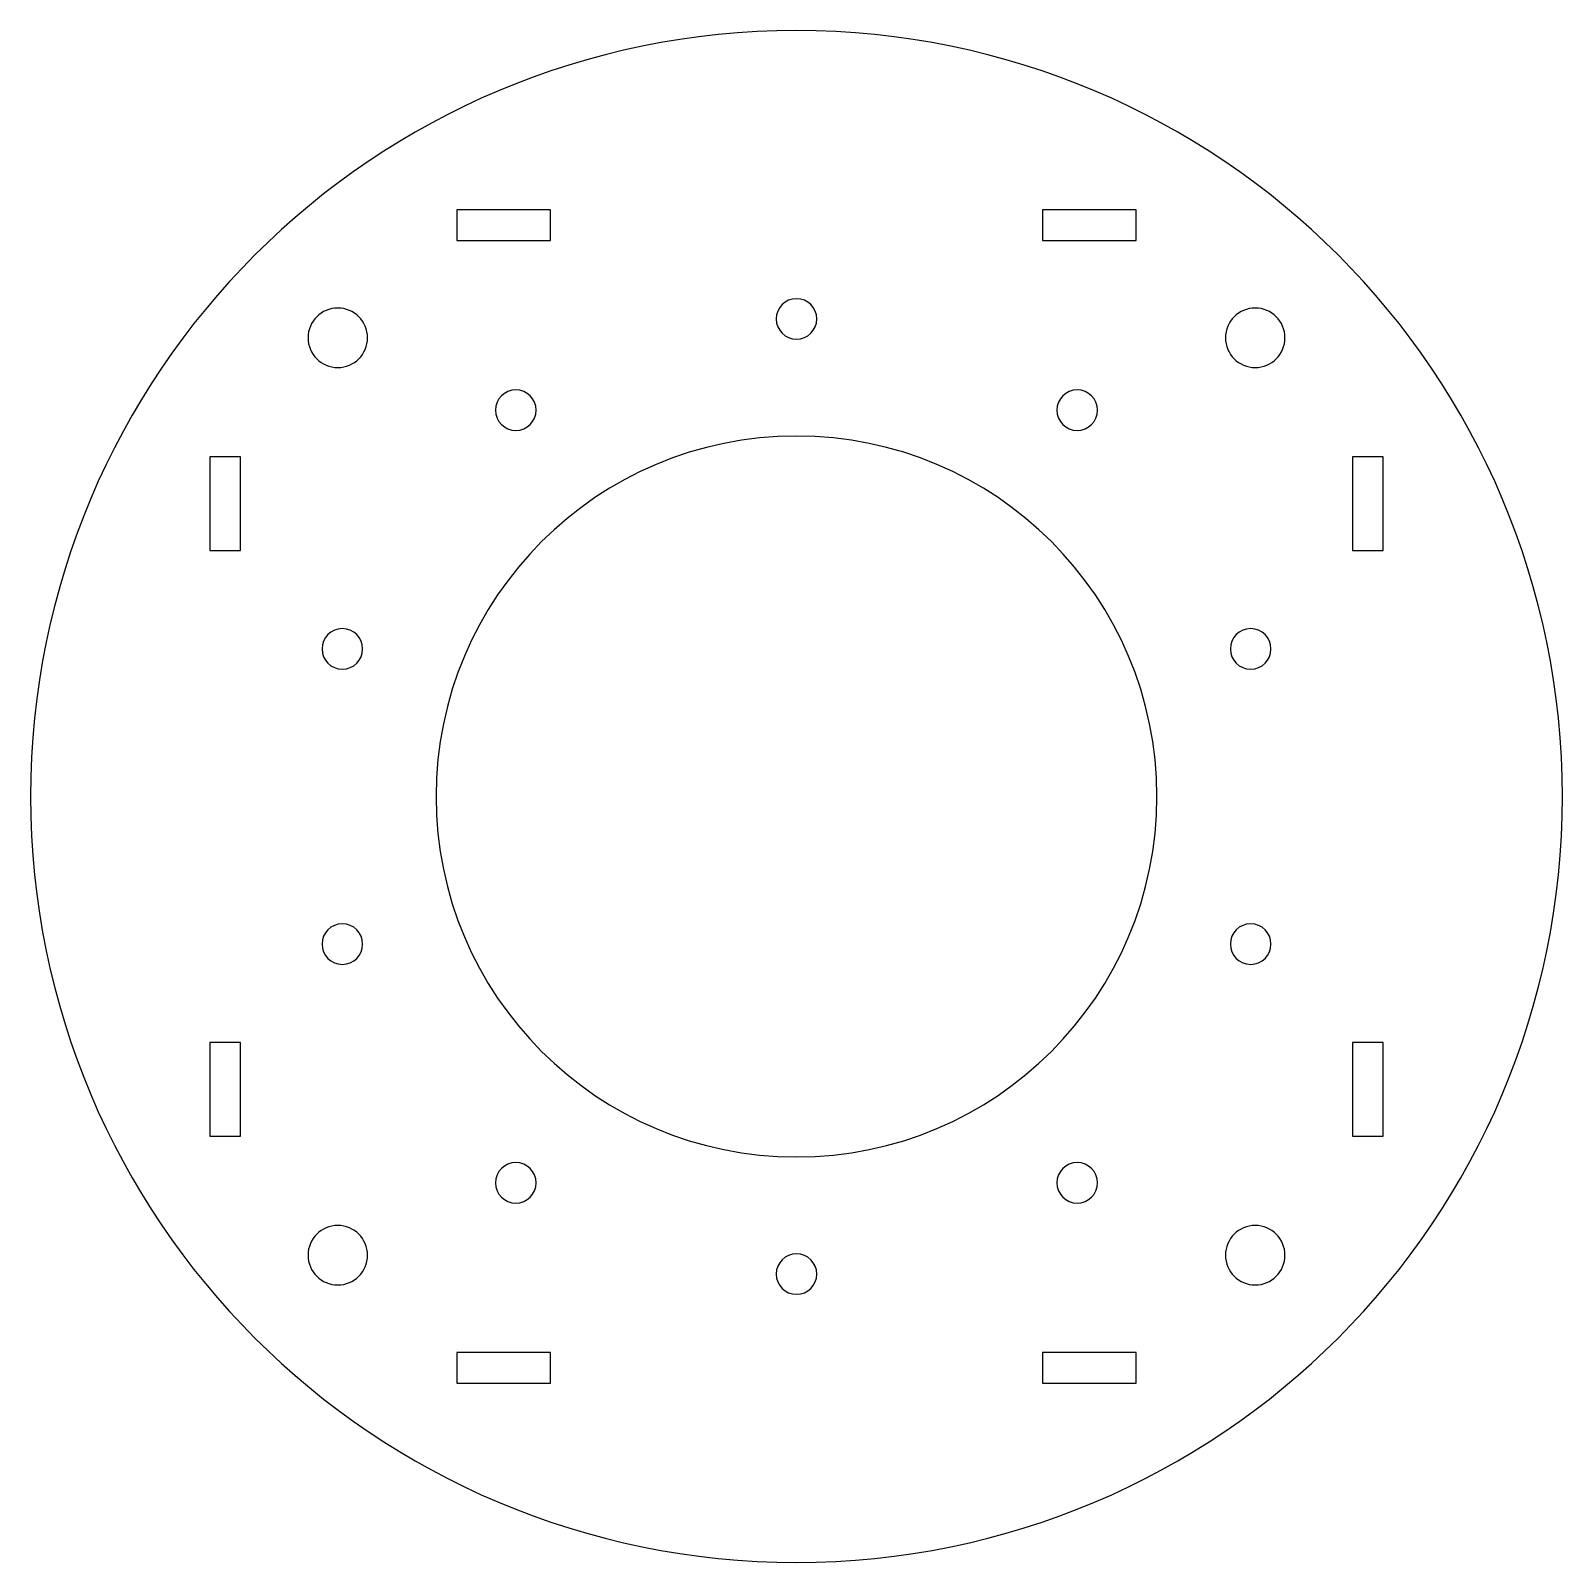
# Model space of a CAD drawing. Header units: millimetres. Extents: x 0 to 170, y 0 to 170.
import ezdxf

# ---------------------------------------------------------------- set-up
doc = ezdxf.new("R2010")
doc.units = ezdxf.units.MM

msp = doc.modelspace()

# ---------------------------------------------------------------- linework, layer by layer
at = {"layer": 'CUT'}
for p, q in [((57.7, 150.1), (47.3, 150.1)), ((47.3, 150.1), (47.3, 146.725)), ((57.7, 146.725), (57.7, 150.1)), ((122.7, 150.1), (112.3, 150.1)), ((112.3, 150.1), (112.3, 146.725)), ((122.7, 146.725), (122.7, 150.1)), ((47.3, 146.725), (57.7, 146.725)), ((112.3, 146.725), (122.7, 146.725)), ((23.275, 122.7), (19.9, 122.7)), ((19.9, 122.7), (19.9, 112.3)), ((23.275, 112.3), (23.275, 122.7)), ((150.1, 122.7), (146.725, 122.7)), ((146.725, 122.7), (146.725, 112.3)), ((150.1, 112.3), (150.1, 122.7)), ((19.9, 112.3), (23.275, 112.3)), ((146.725, 112.3), (150.1, 112.3)), ((23.275, 57.7), (19.9, 57.7)), ((19.9, 57.7), (19.9, 47.3)), ((23.275, 47.3), (23.275, 57.7)), ((150.1, 57.7), (146.725, 57.7)), ((146.725, 57.7), (146.725, 47.3)), ((150.1, 47.3), (150.1, 57.7)), ((19.9, 47.3), (23.275, 47.3)), ((146.725, 47.3), (150.1, 47.3)), ((57.7, 23.275), (47.3, 23.275)), ((47.3, 23.275), (47.3, 19.9)), ((57.7, 19.9), (57.7, 23.275)), ((122.7, 23.275), (112.3, 23.275)), ((112.3, 23.275), (112.3, 19.9)), ((122.7, 19.9), (122.7, 23.275)), ((47.3, 19.9), (57.7, 19.9)), ((112.3, 19.9), (122.7, 19.9))]:
    msp.add_line(p, q, dxfattribs=at)
for centre, radius, start, end in [((85, 85), 85, 0, 180), ((85, 138), 2.25, 0, 180), ((34.0883, 135.9117), 3.3, 0, 180), ((85, 138), 2.25, 180, 0), ((135.9117, 135.9117), 3.3, 0, 180), ((34.0883, 135.9117), 3.3, 180, 0), ((135.9117, 135.9117), 3.3, 180, 0), ((53.8474, 127.8779), 2.25, 0, 180), ((116.1526, 127.8779), 2.25, 0, 180), ((53.8474, 127.8779), 2.25, 180, 0), ((116.1526, 127.8779), 2.25, 180, 0), ((85, 85), 40, 0, 180), ((34.594, 101.3779), 2.25, 0, 180), ((135.406, 101.3779), 2.25, 0, 180), ((34.594, 101.3779), 2.25, 180, 0), ((135.406, 101.3779), 2.25, 180, 0), ((85, 85), 85, 180, 0), ((85, 85), 40, 180, 0), ((34.594, 68.6221), 2.25, 0, 180), ((135.406, 68.6221), 2.25, 0, 180), ((34.594, 68.6221), 2.25, 180, 0), ((135.406, 68.6221), 2.25, 180, 0), ((53.8474, 42.1221), 2.25, 0, 180), ((116.1526, 42.1221), 2.25, 0, 180), ((53.8474, 42.1221), 2.25, 180, 0), ((116.1526, 42.1221), 2.25, 180, 0), ((34.0883, 34.0883), 3.3, 0, 180), ((135.9117, 34.0883), 3.3, 0, 180), ((34.0883, 34.0883), 3.3, 180, 0), ((85, 32), 2.25, 0, 180), ((135.9117, 34.0883), 3.3, 180, 0), ((85, 32), 2.25, 180, 0)]:
    msp.add_arc(centre, radius, start, end, dxfattribs=at)

doc.saveas('drawing.dxf')
